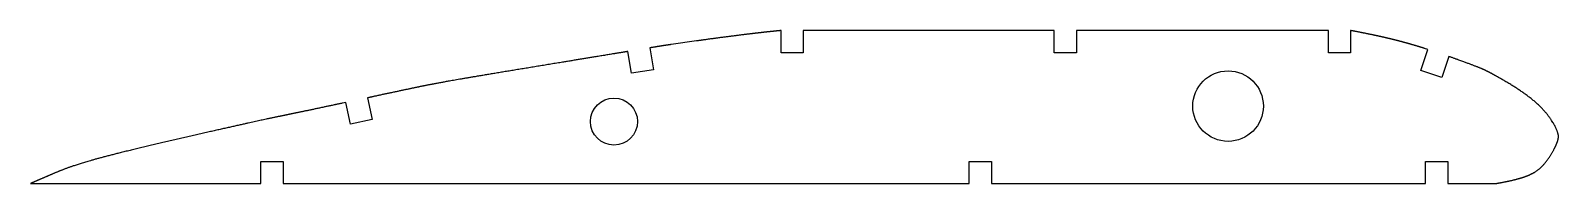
# Model space of a CAD drawing. Header units: millimetres. Extents: x -195 to 12, y -1 to 19.
import ezdxf

# ---------------------------------------------------------------- set-up
doc = ezdxf.new("R2010")
doc.units = ezdxf.units.MM
doc.layers.get('0').update_dxf_attribs({"linetype": 'CONTINUOUS'})

msp = doc.modelspace()

# ---------------------------------------------------------------- linework, layer by layer
for p, q in [((-93.57, 16.36), (-93.57, 19.36)), ((-56.65, 19.36), (-90.57, 19.36)), ((-90.57, 19.36), (-90.57, 16.36)), ((-56.65, 16.36), (-56.65, 19.36)), ((-19.57, 19.36), (-53.65, 19.36)), ((-53.65, 19.36), (-53.65, 16.36)), ((-19.57, 16.36), (-19.57, 19.36)), ((-16.57, 19.36), (-16.57, 16.36)), ((-113.79, 13.57), (-114.28, 16.53)), ((-111.32, 17.02), (-110.83, 14.06)), ((-105.02, 17.95), (-108.44, 17.46)), ((-7.09, 13.95), (-6.14, 16.8)), ((-6.14, 16.8), (-6.58, 16.94)), ((-90.57, 16.36), (-93.57, 16.36)), ((-53.65, 16.36), (-56.65, 16.36)), ((-16.57, 16.36), (-19.57, 16.36)), ((-3.3, 15.85), (-4.24, 13.01)), ((-110.83, 14.06), (-113.79, 13.57)), ((-4.24, 13.01), (-7.09, 13.95)), ((-152.4, 9.63), (-152.85, 9.53)), ((-151.78, 6.69), (-152.4, 9.63)), ((-149.47, 10.25), (-148.84, 7.32)), ((-148.84, 7.32), (-151.78, 6.69)), ((-163.89, -1.35), (-163.89, 1.65)), ((-163.89, 1.65), (-160.89, 1.65)), ((-160.89, 1.65), (-160.89, -1.35)), ((-68.13, -1.35), (-68.13, 1.65)), ((-68.13, 1.65), (-65.13, 1.65)), ((-65.13, 1.65), (-65.13, -1.35)), ((-6.45, -1.35), (-6.45, 1.65)), ((-6.45, 1.65), (-3.45, 1.65)), ((-3.45, 1.65), (-3.45, -1.35)), ((-195.03, -1.35), (-163.89, -1.35)), ((-160.89, -1.35), (-68.13, -1.35)), ((-65.13, -1.35), (-6.45, -1.35)), ((-3.45, -1.35), (3.08, -1.35))]:
    msp.add_line(p, q)
for centre, radius in [((-33.14, 9.13), 4.77), ((-116.16, 7.04), 3.18)]:
    msp.add_circle(centre, radius)
for points in [[(-93.57, 19.36), (-93.82, 19.34), (-94.28, 19.29), (-94.87, 19.23), (-95.47, 19.17), (-96.03, 19.1), (-96.57, 19.04), (-97.24, 18.97), (-98.13, 18.86), (-99.31, 18.72), (-100.82, 18.52), (-102.31, 18.33), (-103.6, 18.15), (-104.53, 18.02), (-105.02, 17.95)], [(-6.58, 16.94), (-6.91, 17.04), (-7.54, 17.24), (-8.38, 17.49), (-9.32, 17.75), (-10.21, 17.99), (-10.89, 18.16), (-11.45, 18.29), (-11.99, 18.42), (-12.63, 18.57), (-13.5, 18.76), (-14.5, 18.96), (-15.45, 19.15), (-16.18, 19.29), (-16.57, 19.36)], [(-114.28, 16.53), (-114.91, 16.42), (-116.27, 16.2), (-118.59, 15.82), (-122.15, 15.23), (-126.94, 14.44), (-131.56, 13.68), (-135.52, 13.02), (-138.56, 12.5), (-140.77, 12.09), (-142.77, 11.69), (-144.8, 11.25), (-146.88, 10.81), (-148.56, 10.45), (-149.47, 10.25)], [(3.08, -1.35), (3.6, -1.25), (4.54, -1.08), (5.65, -0.84), (6.59, -0.57), (7.33, -0.3), (8.05, 0.01), (9.02, 0.57), (10.07, 1.79), (10.96, 3.25), (11.51, 4.49), (11.58, 5.1), (11.41, 5.64), (11.01, 6.61), (10.13, 7.99), (8.6, 9.64), (6.4, 11.27), (4.2, 12.57), (2.73, 13.41), (1.83, 13.89), (1.02, 14.27), (-0.1, 14.69), (-1.46, 15.19), (-2.64, 15.62), (-3.3, 15.85)], [(-152.85, 9.53), (-153.68, 9.35), (-155.2, 9.03), (-157.09, 8.63), (-158.94, 8.24), (-160.66, 7.89), (-162.45, 7.52), (-164.83, 7), (-168.04, 6.28), (-171.95, 5.4), (-176.22, 4.42), (-180.42, 3.43), (-184.14, 2.51), (-187.09, 1.73), (-189.25, 1.06), (-190.94, 0.43), (-192.32, -0.17), (-193.57, -0.71), (-194.52, -1.13), (-195.03, -1.35)]]:
    msp.add_open_spline(points, degree=5)
msp.add_open_spline([(-108.44, 17.46), (-108.65, 17.43), (-108.99, 17.38), (-109.29, 17.34), (-109.45, 17.32), (-110.03, 17.23), (-110.72, 17.11), (-111.21, 17.03), (-111.32, 17.02)], degree=5, knots=[0, 0, 0, 0, 0, 0, 0.0666667, 0.1333333, 0.2, 0.2177907, 0.2177907, 0.2177907, 0.2177907, 0.2177907, 0.2177907])

doc.saveas('drawing.dxf')
